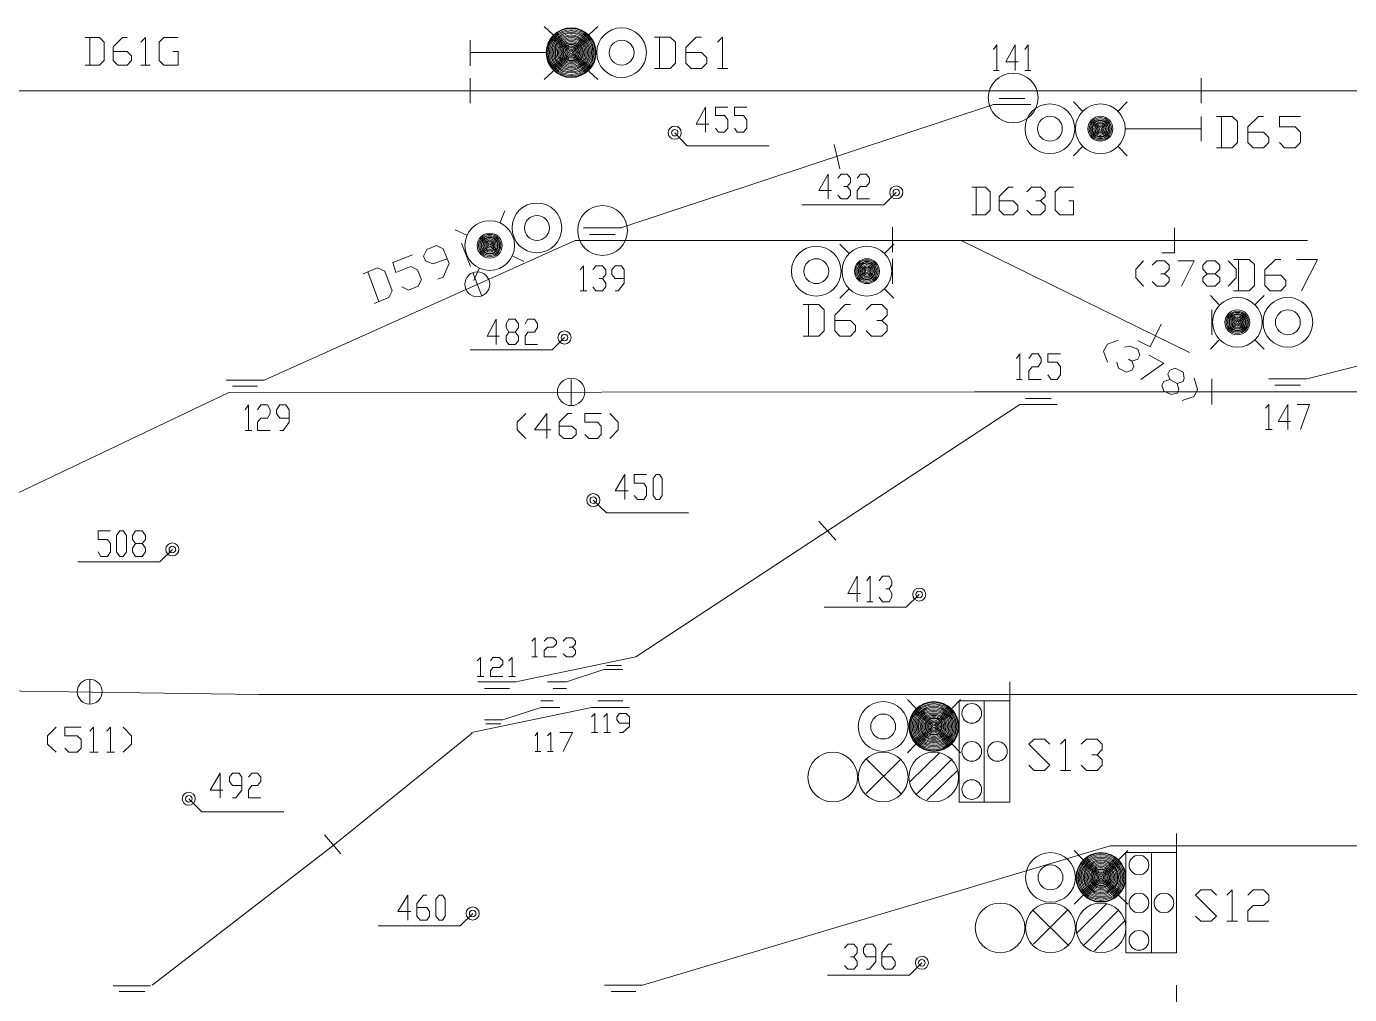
# Model space of a CAD drawing. Header units: millimetres. Extents: x 18 to 1853, y 466 to 763.
# Drawn here: x 582.1 to 687, y 617.9 to 694.6 of the extents above; entities that cross this region are included whole.
import ezdxf

# ---------------------------------------------------------------- set-up
doc = ezdxf.new("R2010")
doc.units = ezdxf.units.MM
doc.header["$MEASUREMENT"] = 0
doc.layers.add('1', color=7, linetype='Continuous')

msp = doc.modelspace()

# ---------------------------------------------------------------- linework, layer by layer
at = {"color": 255, "linetype": 'Continuous', "lineweight": 0}
for points in [[(623.87, 693.88), (623.15, 694.55)], [(623.87, 693.88), (623.15, 694.55)], [(626.68, 693.88), (627.41, 694.55)], [(626.68, 693.88), (627.41, 694.55)], [(586.76, 691.49), (587.91, 691.49), (588.27, 691.85), (588.27, 693.31), (587.91, 693.67), (586.76, 693.67)], [(587.13, 693.67), (587.13, 691.49)], [(589, 692.58), (590.09, 692.58), (590.45, 692.22), (590.45, 691.85), (590.09, 691.49), (589.36, 691.49), (589, 691.85), (589, 692.94), (589.73, 693.67), (590.09, 693.67)], [(591.18, 693.31), (591.55, 693.67), (591.55, 691.49)], [(593.73, 692.58), (594.14, 692.58), (594.14, 691.49), (593, 691.49), (592.64, 691.85), (592.64, 693.31), (593, 693.67), (594.14, 693.67)], [(617.27, 693.46), (617.27, 691.44)], [(617.27, 693.46), (617.27, 691.44)], [(631.88, 691.23), (633.12, 691.23), (633.54, 691.64), (633.54, 693.31), (633.12, 693.72), (631.88, 693.72)], [(632.29, 693.72), (632.29, 691.23)], [(634.37, 692.48), (635.62, 692.48), (636.03, 692.06), (636.03, 691.64), (635.62, 691.23), (634.79, 691.23), (634.37, 691.64), (634.37, 692.89), (635.2, 693.72), (635.62, 693.72)], [(636.87, 693.31), (637.28, 693.72), (637.28, 691.23)], [(658.75, 692.74), (659.01, 693.1), (659.01, 691.07)], [(660.72, 691.75), (659.73, 691.75), (660.46, 693.1), (660.46, 691.07)], [(661.24, 692.74), (661.5, 693.1), (661.5, 691.07)], [(617.27, 692.48), (623.25, 692.48)], [(617.27, 692.48), (623.25, 692.48)], [(591.18, 691.49), (591.91, 691.49)], [(623.15, 690.35), (623.87, 691.02)], [(623.15, 690.35), (623.87, 691.02)], [(627.41, 690.35), (626.68, 691.02)], [(627.41, 690.35), (626.68, 691.02)], [(636.87, 691.23), (637.7, 691.23)], [(658.75, 691.07), (659.21, 691.07)], [(661.24, 691.07), (661.71, 691.07)], [(617.27, 690.45), (617.27, 688.47)], [(617.27, 690.45), (617.27, 688.47)], [(675.22, 690.45), (675.22, 690.45)], [(675.22, 688.47), (675.22, 690.45)], [(562.91, 689.46), (732.65, 689.46)], [(617.27, 688.47), (617.27, 688.47)], [(617.27, 688.47), (617.27, 688.47)], [(658.75, 688.37), (629.23, 678.6)], [(636.19, 686.81), (635.2, 686.81), (635.93, 688.16), (635.93, 686.19)], [(636.71, 686.5), (636.97, 686.19), (637.44, 686.19), (637.7, 686.5), (637.7, 687.17), (637.44, 687.49), (636.71, 687.49), (636.71, 688.16), (637.7, 688.16)], [(638.22, 686.5), (638.43, 686.19), (638.94, 686.19), (639.2, 686.5), (639.2, 687.17), (638.94, 687.49), (638.22, 687.49), (638.22, 688.16), (639.2, 688.16)], [(658.75, 688.37), (661.71, 688.37)], [(665.09, 688.58), (665.81, 687.85)], [(669.35, 688.58), (668.62, 687.85)], [(675.22, 685.46), (675.22, 687.43)], [(676.42, 684.94), (677.66, 684.94), (678.08, 685.36), (678.08, 687.02), (677.66, 687.43), (676.42, 687.43)], [(676.83, 687.43), (676.83, 684.94)], [(678.91, 686.19), (680.16, 686.19), (680.57, 685.77), (680.57, 685.36), (680.16, 684.94), (679.33, 684.94), (678.91, 685.36), (678.91, 686.6), (679.74, 687.43), (680.16, 687.43)], [(681.41, 685.36), (681.82, 684.94), (682.65, 684.94), (683.07, 685.36), (683.07, 686.19), (682.65, 686.6), (681.41, 686.6), (681.41, 687.43), (683.07, 687.43)], [(633.49, 686.14), (634.48, 685.1)], [(675.22, 686.45), (669.24, 686.45)], [(634.48, 685.1), (640.97, 685.1)], [(646.12, 685.2), (646.58, 683.28)], [(665.81, 685.04), (665.09, 684.32)], [(668.62, 685.04), (669.35, 684.32)], [(645.91, 681.56), (644.92, 681.56), (645.65, 682.86), (645.65, 680.89)], [(646.43, 682.55), (646.69, 682.86), (647.16, 682.86), (647.42, 682.55), (647.42, 682.19), (647.16, 681.87), (646.9, 681.87)], [(647.94, 682.55), (648.2, 682.86), (648.66, 682.86), (648.92, 682.55), (648.92, 682.19), (648.66, 681.87), (648.2, 681.87), (647.94, 681.56), (647.94, 680.89), (648.92, 680.89)], [(647.16, 681.87), (647.42, 681.56), (647.42, 681.2), (647.16, 680.89), (646.69, 680.89), (646.43, 681.2)], [(657.03, 679.64), (658.12, 679.64), (658.49, 680), (658.49, 681.46), (658.12, 681.82), (657.03, 681.82)], [(657.39, 681.82), (657.39, 679.64)], [(659.21, 680.73), (660.31, 680.73), (660.67, 680.37), (660.67, 680), (660.31, 679.64), (659.58, 679.64), (659.21, 680), (659.21, 681.09), (659.94, 681.82), (660.31, 681.82)], [(661.4, 681.46), (661.76, 681.82), (662.49, 681.82), (662.85, 681.46), (662.85, 681.09), (662.49, 680.73), (662.12, 680.73)], [(664.72, 680.73), (665.09, 680.73), (665.09, 679.64), (664, 679.64), (663.63, 680), (663.63, 681.46), (664, 681.82), (665.09, 681.82)], [(651.05, 681.41), (650.07, 680.42)], [(662.49, 680.73), (662.85, 680.37), (662.85, 680), (662.49, 679.64), (661.76, 679.64), (661.4, 680)], [(619.66, 679.02), (620.03, 679.95)], [(650.07, 680.42), (643.57, 680.42)], [(617.01, 678.03), (616.08, 678.44)], [(629.28, 678.6), (626.26, 678.6)], [(650.74, 678.65), (650.74, 678.65)], [(650.74, 676.68), (650.74, 678.65)], [(673.09, 678.6), (673.09, 676.62)], [(600.95, 666.54), (625.59, 677.61)], [(616.6, 677.4), (617.32, 675.53)], [(625.59, 677.61), (683.64, 677.61)], [(656.2, 677.61), (674.29, 668.72)], [(683.59, 666.65), (727.09, 677.61)], [(611.87, 673.92), (612.39, 673.66), (613.17, 673.97), (613.43, 674.49), (613.11, 675.27), (612.59, 675.53), (611.4, 675.07), (611.14, 675.85), (612.7, 676.47)], [(614.73, 674.55), (615.14, 674.7), (615.61, 675.79), (615.14, 676.94), (614.62, 677.2), (613.84, 676.88), (613.58, 676.36), (613.74, 676), (614.31, 675.74), (615.45, 676.16)], [(621.53, 675.95), (620.65, 676.36)], [(646.58, 677.3), (647.31, 676.57)], [(650.85, 677.3), (650.12, 676.57)], [(673.09, 676.62), (672.1, 676.62)], [(609.68, 672.62), (610.83, 673.09), (611.09, 673.61), (610.52, 675.17), (609.94, 675.43), (608.8, 674.96)], [(617.32, 675.53), (617.32, 675.53)], [(617.58, 674.44), (618, 675.38)], [(626, 675.27), (626.26, 675.59), (626.26, 673.61)], [(626.99, 675.27), (627.25, 675.59), (627.77, 675.59), (628.03, 675.27), (628.03, 674.91), (627.77, 674.6), (627.51, 674.6)], [(628.76, 673.61), (629.02, 673.61), (629.49, 674.23), (629.49, 675.27), (629.28, 675.59), (628.76, 675.59), (628.5, 675.27), (628.5, 674.91), (628.76, 674.6), (629.49, 674.6)], [(650.74, 676.16), (650.74, 676.16)], [(650.74, 674.18), (650.74, 676.16)], [(670.65, 676), (670.02, 675.33), (670.02, 674.65), (670.65, 673.97)], [(671.32, 675.64), (671.69, 676), (672.31, 676), (672.67, 675.64), (672.67, 675.33), (672.31, 674.96), (672, 674.96)], [(673.35, 676), (674.65, 676), (673.66, 673.97)], [(675.69, 673.97), (675.33, 674.34), (675.33, 674.65), (675.69, 674.96), (676.31, 674.96), (676.68, 675.33), (676.68, 675.64), (676.31, 676), (675.69, 676), (675.33, 675.64), (675.33, 675.33), (675.69, 674.96)], [(677.35, 676), (677.98, 675.33), (677.98, 674.65), (677.35, 673.97)], [(677.77, 673.61), (679.02, 673.61), (679.43, 674.03), (679.43, 675.69), (679.02, 676.1), (677.77, 676.1)], [(678.18, 676.1), (678.18, 673.61)], [(680.26, 674.86), (681.51, 674.86), (681.93, 674.44), (681.93, 674.03), (681.51, 673.61), (680.68, 673.61), (680.26, 674.03), (680.26, 675.27), (681.09, 676.1), (681.51, 676.1)], [(682.76, 676.1), (684.42, 676.1), (683.17, 673.61)], [(609.16, 675.12), (610.05, 672.78)], [(617.48, 675.07), (618.21, 673.19)], [(627.77, 674.6), (628.03, 674.23), (628.03, 673.92), (627.77, 673.61), (627.25, 673.61), (626.99, 673.92)], [(672.31, 674.96), (672.67, 674.65), (672.67, 674.34), (672.31, 673.97), (671.69, 673.97), (671.32, 674.34)], [(676.31, 674.96), (676.68, 674.65), (676.68, 674.34), (676.31, 673.97), (675.69, 673.97)], [(618.21, 673.19), (618.21, 673.19)], [(626, 673.61), (626.52, 673.61)], [(647.31, 673.77), (646.58, 673.04)], [(650.12, 673.77), (650.85, 673.04)], [(676.62, 672.52), (675.95, 673.25)], [(679.48, 672.52), (680.21, 673.25)], [(643.67, 670.02), (644.92, 670.02), (645.34, 670.44), (645.34, 672.1), (644.92, 672.52), (643.67, 672.52)], [(644.09, 672.52), (644.09, 670.02)], [(646.17, 671.27), (647.42, 671.27), (647.83, 670.86), (647.83, 670.44), (647.42, 670.02), (646.58, 670.02), (646.17, 670.44), (646.17, 671.69), (647, 672.52), (647.42, 672.52)], [(648.66, 672.1), (649.08, 672.52), (649.91, 672.52), (650.33, 672.1), (650.33, 671.69), (649.91, 671.27), (649.5, 671.27)], [(676.05, 672.1), (676.05, 670.13)], [(619.61, 670.02), (618.62, 670.02), (619.35, 671.38), (619.35, 669.35)], [(620.34, 669.35), (620.13, 669.66), (620.13, 670.02), (620.34, 670.34), (620.86, 670.34), (621.12, 670.7), (621.12, 671.01), (620.86, 671.38), (620.34, 671.38), (620.13, 671.01), (620.13, 670.7), (620.34, 670.34)], [(621.64, 671.01), (621.85, 671.38), (622.37, 671.38), (622.63, 671.01), (622.63, 670.7), (622.37, 670.34), (621.85, 670.34), (621.64, 670.02), (621.64, 669.35), (622.63, 669.35)], [(649.91, 671.27), (650.33, 670.86), (650.33, 670.44), (649.91, 670.02), (649.08, 670.02), (648.66, 670.44)], [(620.86, 670.34), (621.12, 670.02), (621.12, 669.66), (620.86, 669.35), (620.34, 669.35)], [(672.05, 670.96), (671.17, 669.19)], [(676.05, 670.13), (676.05, 670.13)], [(623.77, 668.93), (617.27, 668.93)], [(624.76, 669.92), (623.77, 668.93)], [(668.67, 669.71), (667.79, 669.4), (667.48, 668.83), (667.79, 667.95)], [(669.14, 669.14), (669.56, 669.24), (670.18, 668.98), (670.34, 668.52), (670.18, 668.21), (669.71, 668.05), (669.45, 668.21)], [(671.17, 669.19), (670.23, 669.66)], [(675.95, 668.98), (676.62, 669.71)], [(680.21, 668.98), (679.48, 669.71)], [(660.57, 668.26), (660.83, 668.62), (660.83, 666.59)], [(661.55, 668.26), (661.81, 668.62), (662.28, 668.62), (662.54, 668.26), (662.54, 667.95), (662.28, 667.58), (661.81, 667.58), (661.55, 667.27), (661.55, 666.59), (662.54, 666.59)], [(663.06, 666.96), (663.32, 666.59), (663.79, 666.59), (664.05, 666.96), (664.05, 667.58), (663.79, 667.95), (663.06, 667.95), (663.06, 668.62), (664.05, 668.62)], [(669.71, 668.05), (669.87, 667.63), (669.71, 667.32), (669.3, 667.17), (668.67, 667.48), (668.52, 667.95)], [(671.06, 668.52), (672.26, 667.89), (670.44, 666.59)], [(672.26, 665.66), (672.1, 666.13), (672.26, 666.44), (672.73, 666.59), (673.3, 666.28), (673.77, 666.44), (673.87, 666.7), (673.77, 667.17), (673.14, 667.48), (672.73, 667.32), (672.57, 667.01), (672.73, 666.59)], [(600.95, 666.54), (597.94, 666.54)], [(625.28, 666.59), (625.28, 664.57)], [(660.57, 666.59), (661.03, 666.59)], [(673.3, 666.28), (673.45, 665.81), (673.3, 665.5), (672.83, 665.4), (672.26, 665.66)], [(674.65, 666.7), (674.91, 665.81), (674.65, 665.24), (673.71, 664.93)], [(676.05, 666.65), (676.05, 664.62)], [(683.59, 666.65), (680.57, 666.65)], [(547.89, 641.65), (598.15, 665.55)], [(598.15, 665.55), (657.24, 665.61)], [(657.24, 665.61), (682.08, 665.61)], [(682.08, 665.61), (753.7, 665.61)], [(599.45, 664.2), (599.71, 664.57), (599.71, 662.54)], [(600.43, 664.2), (600.69, 664.57), (601.21, 664.57), (601.42, 664.2), (601.42, 663.89), (601.21, 663.53), (600.69, 663.53), (600.43, 663.22), (600.43, 662.54), (601.42, 662.54)], [(602.2, 662.54), (602.46, 662.54), (602.93, 663.22), (602.93, 664.2), (602.67, 664.57), (602.2, 664.57), (601.94, 664.2), (601.94, 663.89), (602.2, 663.53), (602.93, 663.53)], [(621.69, 663.89), (621.01, 663.22), (621.01, 662.59), (621.69, 661.92)], [(623.67, 662.59), (622.37, 662.59), (623.35, 663.89), (623.35, 661.92)], [(624.34, 662.9), (625.33, 662.9), (625.69, 662.59), (625.69, 662.23), (625.33, 661.92), (624.7, 661.92), (624.34, 662.23), (624.34, 663.22), (625.02, 663.89), (625.33, 663.89)], [(626.37, 662.23), (626.68, 661.92), (627.36, 661.92), (627.67, 662.23), (627.67, 662.9), (627.36, 663.22), (626.37, 663.22), (626.37, 663.89), (627.67, 663.89)], [(628.34, 663.89), (629.02, 663.22), (629.02, 662.59), (628.34, 661.92)], [(630.42, 644.61), (660.83, 664.62)], [(660.83, 664.62), (663.79, 664.62)], [(676.05, 664.62), (676.05, 664.62)], [(680.31, 664.31), (680.57, 664.62), (680.57, 662.64)], [(682.29, 663.27), (681.3, 663.27), (682.08, 664.62), (682.08, 662.64)], [(682.81, 664.62), (683.8, 664.62), (683.07, 662.64)], [(680.31, 662.64), (680.83, 662.64)], [(599.45, 662.54), (599.97, 662.54)], [(629.8, 657.76), (628.76, 657.76), (629.54, 659.06), (629.54, 657.08)], [(630.27, 657.39), (630.53, 657.08), (631.05, 657.08), (631.25, 657.39), (631.25, 658.07), (631.05, 658.38), (630.27, 658.38), (630.27, 659.06), (631.25, 659.06)], [(632.03, 657.08), (631.77, 657.39), (631.77, 658.75), (632.03, 659.06), (632.29, 659.06), (632.5, 658.75), (632.5, 657.39), (632.29, 657.08), (632.03, 657.08)], [(627.04, 657.03), (628.08, 656.04)], [(628.08, 656.04), (634.58, 656.04)], [(644.92, 655.37), (646.27, 653.86)], [(587.8, 652.93), (588.01, 652.56), (588.53, 652.56), (588.79, 652.93), (588.79, 653.6), (588.53, 653.91), (587.8, 653.91), (587.8, 654.59), (588.79, 654.59)], [(589.52, 652.56), (589.26, 652.93), (589.26, 654.22), (589.52, 654.59), (589.78, 654.59), (590.04, 654.22), (590.04, 652.93), (589.78, 652.56), (589.52, 652.56)], [(590.77, 652.56), (590.51, 652.93), (590.51, 653.24), (590.77, 653.6), (591.29, 653.6), (591.55, 653.91), (591.55, 654.22), (591.29, 654.59), (590.77, 654.59), (590.51, 654.22), (590.51, 653.91), (590.77, 653.6)], [(591.29, 653.6), (591.55, 653.24), (591.55, 652.93), (591.29, 652.56), (590.77, 652.56)], [(593.68, 653.13), (592.69, 652.15)], [(592.69, 652.15), (586.19, 652.15)], [(648.2, 649.65), (647.21, 649.65), (647.94, 651), (647.94, 648.98)], [(648.72, 650.64), (648.98, 651), (648.98, 648.98)], [(649.7, 650.64), (649.96, 651), (650.48, 651), (650.69, 650.64), (650.69, 650.33), (650.48, 650.01), (650.22, 650.01)], [(650.48, 650.01), (650.69, 649.65), (650.69, 649.34), (650.48, 648.98), (649.96, 648.98), (649.7, 649.34)], [(652.87, 649.55), (651.83, 648.56)], [(651.83, 648.56), (645.34, 648.56)], [(648.72, 648.98), (649.18, 648.98)], [(622.16, 645.86), (622.42, 646.12), (622.42, 644.61)], [(623.15, 645.86), (623.41, 646.12), (623.87, 646.12), (624.13, 645.86), (624.13, 645.65), (623.87, 645.39), (623.41, 645.39), (623.15, 645.13), (623.15, 644.61), (624.13, 644.61)], [(624.65, 645.86), (624.91, 646.12), (625.38, 646.12), (625.64, 645.86), (625.64, 645.65), (625.38, 645.39), (625.12, 645.39)], [(625.38, 645.39), (625.64, 645.13), (625.64, 644.87), (625.38, 644.61), (624.91, 644.61), (624.65, 644.87)], [(617.84, 644.3), (618.1, 644.56), (618.1, 643.05)], [(618.88, 644.3), (619.09, 644.56), (619.61, 644.56), (619.87, 644.3), (619.87, 644.04), (619.61, 643.78), (619.09, 643.78), (618.88, 643.52), (618.88, 643.05), (619.87, 643.05)], [(620.34, 644.3), (620.6, 644.56), (620.6, 643.05)], [(630.42, 644.61), (620.91, 642.63)], [(622.16, 644.61), (622.63, 644.61)], [(587.13, 642.84), (587.13, 640.87)], [(617.84, 643.05), (618.36, 643.05)], [(620.34, 643.05), (620.86, 643.05)], [(624.91, 642.63), (627.87, 643.62)], [(627.87, 643.62), (629.38, 643.62)], [(551.53, 642.32), (600.54, 641.65)], [(620.91, 642.63), (617.9, 642.63)], [(623.41, 642.63), (624.91, 642.63)], [(660.05, 642.63), (660.05, 642.63)], [(660.05, 640.61), (660.05, 642.63)], [(600.54, 641.65), (600.54, 641.65)], [(600.54, 641.65), (623.87, 641.65)], [(623.87, 641.65), (753.7, 641.65)], [(651.94, 641.23), (652.61, 640.56)], [(656.15, 641.23), (655.47, 640.56)], [(656.04, 633.12), (656.04, 641.13)], [(656.04, 641.13), (658.02, 641.13)], [(658.02, 641.13), (660.05, 641.13)], [(658.02, 633.12), (658.02, 641.13)], [(658.02, 641.13), (658.02, 633.12)], [(660.05, 641.13), (660.05, 633.12)], [(617.38, 638.63), (626.89, 640.61)], [(619.87, 639.62), (618.42, 639.62)], [(622.89, 640.61), (619.87, 639.62)], [(624.39, 640.61), (622.89, 640.61)], [(626.89, 640.61), (629.9, 640.61)], [(626.89, 639.88), (627.15, 640.14), (627.15, 638.63)], [(627.87, 639.88), (628.13, 640.14), (628.13, 638.63)], [(629.12, 638.63), (629.38, 638.63), (629.9, 639.1), (629.9, 639.88), (629.64, 640.14), (629.12, 640.14), (628.91, 639.88), (628.91, 639.62), (629.12, 639.36), (629.9, 639.36)], [(584.48, 639.05), (583.8, 638.37), (583.8, 637.7), (584.48, 637.07)], [(585.15, 637.39), (585.47, 637.07), (586.14, 637.07), (586.45, 637.39), (586.45, 638.06), (586.14, 638.37), (585.15, 638.37), (585.15, 639.05), (586.45, 639.05)], [(587.13, 638.74), (587.44, 639.05), (587.44, 637.07)], [(588.48, 638.74), (588.79, 639.05), (588.79, 637.07)], [(589.78, 639.05), (590.45, 638.37), (590.45, 637.7), (589.78, 637.07)], [(617.43, 638.58), (606.41, 629.64)], [(622.42, 638.37), (622.63, 638.63), (622.63, 637.13)], [(623.41, 638.37), (623.67, 638.63), (623.67, 637.13)], [(624.39, 638.63), (625.38, 638.63), (624.65, 637.13)], [(626.89, 638.63), (627.41, 638.63)], [(627.87, 638.63), (628.39, 638.63)], [(652.61, 637.7), (651.94, 637.02)], [(655.47, 637.7), (656.15, 637.02)], [(661.55, 636.03), (661.97, 635.62), (662.8, 635.62), (663.22, 636.03), (661.55, 637.7), (661.97, 638.11), (662.8, 638.11), (663.22, 637.7)], [(664.05, 637.7), (664.46, 638.11), (664.46, 635.62)], [(665.71, 637.7), (666.13, 638.11), (666.96, 638.11), (667.37, 637.7), (667.37, 637.28), (666.96, 636.87), (666.54, 636.87)], [(587.13, 637.07), (587.8, 637.07)], [(588.48, 637.07), (589.1, 637.07)], [(622.42, 637.13), (622.89, 637.13)], [(623.41, 637.13), (623.87, 637.13)], [(648.66, 636.55), (651.42, 633.8)], [(651.37, 636.5), (648.66, 633.8)], [(666.96, 636.87), (667.37, 636.45), (667.37, 636.03), (666.96, 635.62), (666.13, 635.62), (665.71, 636.03)], [(597.68, 634.06), (596.69, 634.06), (597.47, 635.41), (597.47, 633.44)], [(598.46, 633.44), (598.72, 633.44), (599.19, 634.06), (599.19, 635.1), (598.98, 635.41), (598.46, 635.41), (598.2, 635.1), (598.2, 634.74), (598.46, 634.42), (599.19, 634.42)], [(599.71, 635.1), (599.97, 635.41), (600.43, 635.41), (600.69, 635.1), (600.69, 634.74), (600.43, 634.42), (599.97, 634.42), (599.71, 634.06), (599.71, 633.44), (600.69, 633.44)], [(664.05, 635.62), (664.88, 635.62)], [(594.98, 633.38), (596.02, 632.34)], [(596.02, 632.34), (602.51, 632.34)], [(658.02, 633.12), (656.04, 633.12)], [(660.05, 633.12), (658.02, 633.12)], [(607.03, 629.02), (605.73, 630.53)], [(673.25, 630.63), (673.25, 630.63)], [(673.25, 628.65), (673.25, 630.63)], [(592.07, 618.62), (606.41, 629.64)], [(606.41, 629.64), (606.41, 629.64)], [(606.41, 629.64), (606.41, 629.64)], [(630.94, 618.62), (668, 629.64)], [(665.14, 629.28), (665.87, 628.55)], [(668, 629.64), (753.7, 629.64)], [(669.4, 629.28), (668.67, 628.55)], [(669.24, 621.17), (669.24, 629.12)], [(669.24, 629.12), (671.27, 629.12)], [(671.27, 629.12), (673.25, 629.12)], [(671.27, 621.17), (671.27, 629.12)], [(671.27, 629.12), (671.27, 621.17)], [(673.25, 629.12), (673.25, 621.17)], [(674.44, 629.64), (674.44, 629.64)], [(674.75, 624.08), (675.17, 623.67), (676, 623.67), (676.42, 624.08), (674.75, 625.74), (675.17, 626.16), (676, 626.16), (676.42, 625.74)], [(677.25, 625.74), (677.66, 626.16), (677.66, 623.67)], [(678.91, 625.74), (679.33, 626.16), (680.16, 626.16), (680.57, 625.74), (680.57, 625.33), (680.16, 624.91), (679.33, 624.91), (678.91, 624.5), (678.91, 623.67), (680.57, 623.67)], [(612.59, 624.44), (611.56, 624.44), (612.34, 625.74), (612.34, 623.77)], [(613.06, 624.76), (613.84, 624.76), (614.05, 624.44), (614.05, 624.08), (613.84, 623.77), (613.32, 623.77), (613.06, 624.08), (613.06, 625.07), (613.58, 625.74), (613.84, 625.74)], [(614.83, 623.77), (614.57, 624.08), (614.57, 625.43), (614.83, 625.74), (615.09, 625.74), (615.3, 625.43), (615.3, 624.08), (615.09, 623.77), (614.83, 623.77)], [(665.87, 625.74), (665.14, 625.02)], [(668.67, 625.74), (669.4, 625.02)], [(617.48, 624.29), (616.49, 623.3)], [(661.86, 624.55), (664.67, 621.79)], [(664.62, 624.55), (661.92, 621.85)], [(616.49, 623.3), (610, 623.3)], [(677.25, 623.67), (678.08, 623.67)], [(646.95, 621.53), (647.21, 621.85), (647.68, 621.85), (647.94, 621.53), (647.94, 621.17), (647.68, 620.86), (647.42, 620.86)], [(648.66, 619.87), (648.92, 619.87), (649.44, 620.49), (649.44, 621.53), (649.18, 621.85), (648.66, 621.85), (648.46, 621.53), (648.46, 621.17), (648.66, 620.86), (649.44, 620.86)], [(649.91, 620.86), (650.69, 620.86), (650.95, 620.49), (650.95, 620.18), (650.69, 619.87), (650.17, 619.87), (649.91, 620.18), (649.91, 621.17), (650.43, 621.85), (650.69, 621.85)], [(647.68, 620.86), (647.94, 620.49), (647.94, 620.18), (647.68, 619.87), (647.21, 619.87), (646.95, 620.18)], [(671.27, 621.17), (669.24, 621.17)], [(673.25, 621.17), (671.27, 621.17)], [(653.08, 620.39), (652.09, 619.4)], [(630.94, 618.62), (627.93, 618.62)], [(652.09, 619.4), (645.6, 619.4)], [(673.25, 618.62), (673.25, 618.62)], [(673.25, 616.6), (673.25, 618.62)], [(591.96, 618.57), (589, 618.57)]]:
    msp.add_lwpolyline(points, dxfattribs=at)
at = {"color": 50, "linetype": 'Continuous', "lineweight": 0}
for points in [[(654.48, 637.02), (652.15, 634.74)], [(655.47, 636.55), (652.61, 633.7)], [(655.89, 635.62), (653.5, 633.28)], [(667.74, 625.07), (665.35, 622.73)], [(668.67, 624.55), (665.87, 621.74)], [(669.14, 623.67), (666.75, 621.33)]]:
    msp.add_lwpolyline(points, dxfattribs=at)
at = {"color": 10, "linetype": 'Continuous', "lineweight": 0}
for centre, radius in [((625.28, 692.48), 1.97), ((625.28, 692.48), 1.97), ((625.28, 692.48), 1.92), ((625.28, 692.48), 1.92), ((625.28, 692.48), 1.82), ((625.28, 692.48), 1.82), ((625.28, 692.48), 1.72), ((625.28, 692.48), 1.72), ((625.28, 692.48), 1.61), ((625.28, 692.48), 1.61), ((625.28, 692.48), 1.51), ((625.28, 692.48), 1.51), ((625.28, 692.48), 1.4), ((625.28, 692.48), 1.4), ((625.28, 692.48), 1.3), ((625.28, 692.48), 1.3), ((625.28, 692.48), 1.2), ((625.28, 692.48), 1.2), ((625.28, 692.48), 1.09), ((625.28, 692.48), 1.09), ((625.28, 692.48), 0.987), ((625.28, 692.48), 0.987), ((625.28, 692.48), 0.884), ((625.28, 692.48), 0.884), ((625.28, 692.48), 0.78), ((625.28, 692.48), 0.78), ((625.28, 692.48), 0.676), ((625.28, 692.48), 0.676), ((625.28, 692.48), 0.624), ((625.28, 692.48), 0.624), ((625.28, 692.48), 0.52), ((625.28, 692.48), 0.52), ((625.28, 692.48), 0.416), ((625.28, 692.48), 0.416), ((625.28, 692.48), 0.312), ((625.28, 692.48), 0.312), ((625.28, 692.48), 0.208), ((625.28, 692.48), 0.208), ((625.28, 692.48), 0.104), ((625.28, 692.48), 0.104), ((654.02, 639.1), 1.97), ((654.02, 639.1), 1.92), ((654.02, 639.1), 1.82), ((654.02, 639.1), 1.72), ((654.02, 639.1), 1.61), ((654.02, 639.1), 1.51), ((654.02, 639.1), 1.4), ((654.02, 639.1), 1.3), ((654.02, 639.1), 1.2), ((654.02, 639.1), 1.09), ((654.02, 639.1), 0.987), ((654.02, 639.1), 0.884), ((654.02, 639.1), 0.78), ((654.02, 639.1), 0.676), ((654.02, 639.1), 0.624), ((654.02, 639.1), 0.52), ((654.02, 639.1), 0.416), ((654.02, 639.1), 0.312), ((654.02, 639.1), 0.208), ((654.02, 639.1), 0.104), ((667.27, 627.15), 1.97), ((667.27, 627.15), 1.92), ((667.27, 627.15), 1.82), ((667.27, 627.15), 1.72), ((667.27, 627.15), 1.61), ((667.27, 627.15), 1.51), ((667.27, 627.15), 1.4), ((667.27, 627.15), 1.3), ((667.27, 627.15), 1.2), ((667.27, 627.15), 1.09), ((667.27, 627.15), 0.987), ((667.27, 627.15), 0.884), ((667.27, 627.15), 0.78), ((667.27, 627.15), 0.676), ((667.27, 627.15), 0.624), ((667.27, 627.15), 0.52), ((667.27, 627.15), 0.416), ((667.27, 627.15), 0.312), ((667.27, 627.15), 0.208), ((667.27, 627.15), 0.104)]:
    msp.add_circle(centre, radius, dxfattribs=at)
at = {"color": 255, "linetype": 'Continuous', "lineweight": 0}
for centre, radius in [((625.28, 692.48), 1.97), ((629.28, 692.48), 1.97), ((625.28, 692.48), 0.987), ((629.28, 692.48), 0.987), ((660.31, 688.89), 1.97), ((663.22, 686.45), 1.97), ((667.22, 686.45), 1.97), ((663.22, 686.45), 0.987), ((622.57, 678.6), 1.97), ((622.57, 678.6), 0.987), ((627.77, 678.39), 1.97), ((618.83, 677.2), 1.97), ((644.71, 675.17), 1.97), ((648.72, 675.17), 1.97), ((644.71, 675.17), 0.987), ((617.84, 674.13), 0.987), ((678.08, 671.12), 1.97), ((682.08, 671.12), 1.97), ((682.08, 671.12), 0.987), ((625.28, 665.61), 1.09), ((587.13, 641.86), 0.987), ((650.01, 639.1), 1.97), ((657.03, 640.14), 0.78), ((650.01, 639.1), 0.987), ((657.03, 637.13), 0.78), ((659.06, 637.13), 0.78), ((650.01, 635.1), 1.97), ((657.03, 634.11), 0.78), ((663.27, 627.15), 1.97), ((663.27, 627.15), 0.987), ((670.28, 628.13), 0.78), ((663.27, 623.15), 1.97), ((670.28, 625.12), 0.78), ((672.26, 625.12), 0.78), ((670.28, 622.16), 0.78)]:
    msp.add_circle(centre, radius, dxfattribs=at)
at = {"color": 170, "linetype": 'Continuous', "lineweight": 0}
for centre, radius in [((667.22, 686.45), 0.987), ((667.22, 686.45), 0.884), ((667.22, 686.45), 0.78), ((667.22, 686.45), 0.676), ((667.22, 686.45), 0.624), ((667.22, 686.45), 0.52), ((667.22, 686.45), 0.416), ((667.22, 686.45), 0.312), ((667.22, 686.45), 0.208), ((667.22, 686.45), 0.104), ((618.83, 677.2), 0.987), ((618.83, 677.2), 0.884), ((618.83, 677.2), 0.78), ((618.83, 677.2), 0.676), ((618.83, 677.2), 0.624), ((618.83, 677.2), 0.52), ((618.83, 677.2), 0.416), ((618.83, 677.2), 0.312), ((618.83, 677.2), 0.208), ((618.83, 677.2), 0.104), ((648.72, 675.17), 0.987), ((648.72, 675.17), 0.884), ((648.72, 675.17), 0.78), ((648.72, 675.17), 0.676), ((648.72, 675.17), 0.624), ((648.72, 675.17), 0.52), ((648.72, 675.17), 0.416), ((648.72, 675.17), 0.312), ((648.72, 675.17), 0.208), ((648.72, 675.17), 0.104), ((678.08, 671.12), 0.987), ((678.08, 671.12), 0.884), ((678.08, 671.12), 0.78), ((678.08, 671.12), 0.676), ((678.08, 671.12), 0.624), ((678.08, 671.12), 0.52), ((678.08, 671.12), 0.416), ((678.08, 671.12), 0.312), ((678.08, 671.12), 0.208), ((678.08, 671.12), 0.104)]:
    msp.add_circle(centre, radius, dxfattribs=at)
at = {"color": 90, "linetype": 'Continuous', "lineweight": 0}
for centre in [(646.01, 635.1), (659.27, 623.15)]:
    msp.add_circle(centre, 1.97, dxfattribs=at)
at = {"color": 50, "linetype": 'Continuous', "lineweight": 0}
for centre in [(654.02, 635.1), (667.27, 623.15)]:
    msp.add_circle(centre, 1.97, dxfattribs=at)
at = {"layer": '1', "color": 10, "linetype": 'Continuous', "lineweight": 0}
for points in [[(661.24, 688.84), (659.21, 688.84)], [(626.73, 678.08), (628.76, 678.08)], [(598.46, 666.07), (600.43, 666.07)], [(681.04, 666.13), (683.07, 666.13)], [(663.32, 665.09), (661.29, 665.09)], [(628.08, 643.93), (629.28, 643.93)], [(618.42, 642.12), (620.39, 642.12)], [(623.87, 642.12), (624.91, 642.12)], [(623.87, 641.13), (622.89, 641.13)], [(629.38, 641.13), (627.41, 641.13)], [(619.72, 639.31), (618.52, 639.31)], [(589.47, 618.1), (591.49, 618.1)], [(628.45, 618.1), (630.42, 618.1)]]:
    msp.add_lwpolyline(points, dxfattribs=at)
for centre, radius in [((633.49, 686.14), 0.52), ((633.49, 686.14), 0.26), ((651.05, 681.41), 0.52), ((651.05, 681.41), 0.26), ((624.76, 669.92), 0.52), ((624.76, 669.92), 0.26), ((627.04, 657.03), 0.52), ((627.04, 657.03), 0.26), ((593.68, 653.13), 0.52), ((593.68, 653.13), 0.26), ((652.87, 649.55), 0.52), ((652.87, 649.55), 0.26), ((594.98, 633.38), 0.52), ((594.98, 633.38), 0.26), ((617.48, 624.29), 0.52), ((617.48, 624.29), 0.26), ((653.08, 620.39), 0.52), ((653.08, 620.39), 0.26)]:
    msp.add_circle(centre, radius, dxfattribs=at)

doc.saveas('drawing.dxf')
